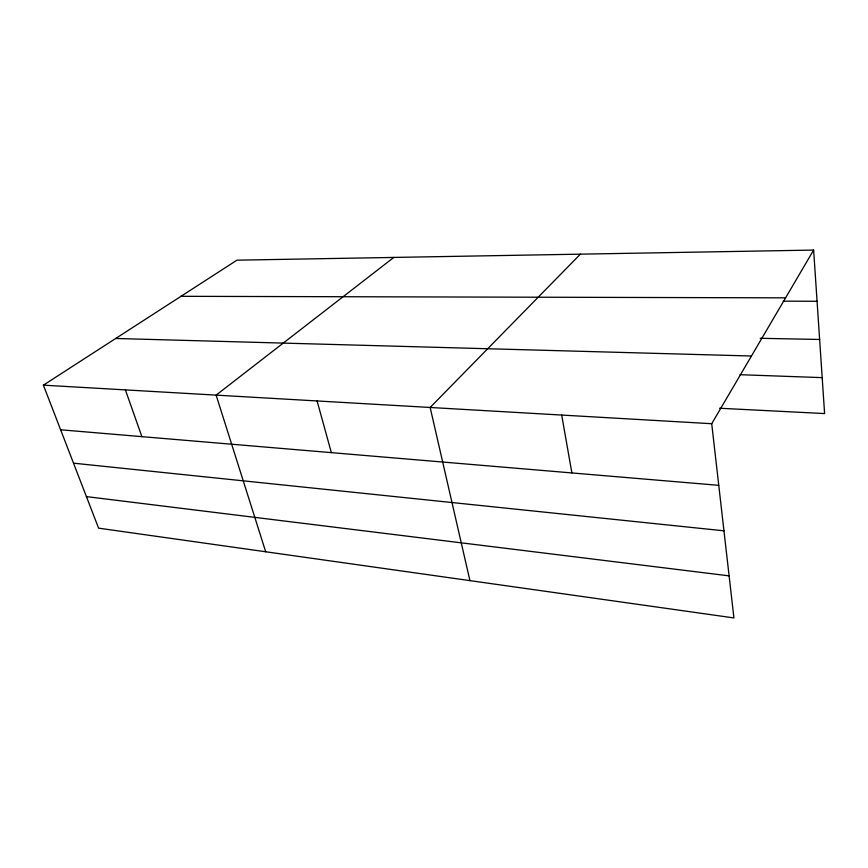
<?xml version="1.0" encoding="UTF-8"?>
<svg xmlns="http://www.w3.org/2000/svg" width="868" height="868" viewBox="0 0 868 868"><rect width="100%" height="100%" fill="white"/><g stroke="black" fill="none" stroke-linecap="round" stroke-linejoin="round"><path stroke-width="1.3" d="M711.717 423.714L813.631 250.071L236.964 260.172L43.4 385.164L98.594 528.156L733.916 617.929L711.717 423.714L43.4 385.164M580.377 254.161L430.148 407.472L469.935 580.627M393.801 257.427L216.121 395.124L265.706 551.777M180.989 296.314L785.594 297.843M783.229 301.153L817.07 301.283M760.194 338.292L819.631 339.475M115.704 338.477L751.46 356.01M739.97 374.694L822.191 377.634M719.615 408.242L824.6 413.569L813.631 250.071M60.63 429.79L718.758 485.331M73.509 463.176L723.955 530.815M86.409 496.604L729.109 575.864M125.383 389.895L141.896 436.647M317.091 400.951L331.348 452.64M561.683 415.056L571.882 472.941"/></g></svg>
